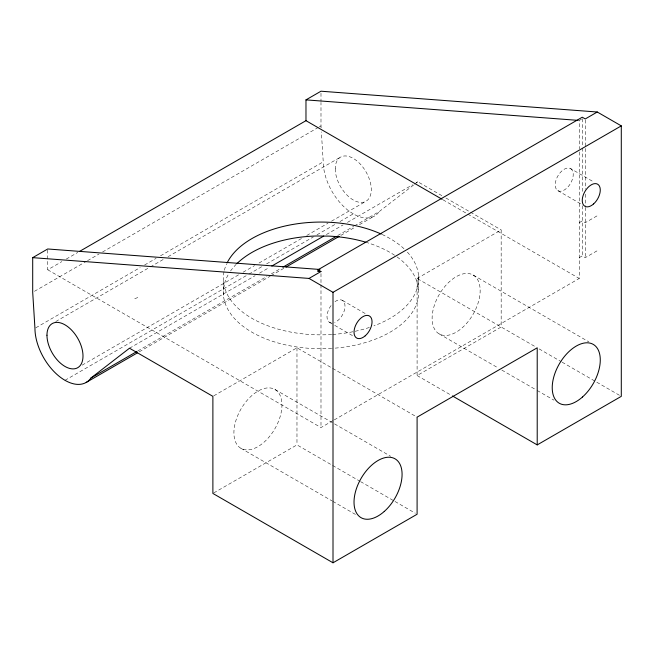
<?xml version="1.0" encoding="UTF-8"?>
<svg xmlns="http://www.w3.org/2000/svg" width="654" height="654" viewBox="0 0 654 654"><rect width="100%" height="100%" fill="white"/><g stroke="black" fill="none" stroke-linecap="round" stroke-linejoin="round"><path stroke-width="0.49" stroke-dasharray="3.27 2.45" d="M331.668 348.386A97.683 56.391 0 0 1 223.431 295.093L223.635 287.719A97.683 56.391 0 0 1 228.499 274.198M354.517 225.843L379.279 211.544L413.778 184.869M414.579 184.248L417.792 181.771L442.366 195.955M47.717 249.967L47.717 269.783L61.868 261.616M66.291 259.066L77.785 252.428M34.466 291.3L86.647 261.183M87.53 260.668L99.024 254.03M102.564 251.994L318.334 127.416M319.226 126.901L320.991 125.879L320.991 102.425M35.831 327.793L140.185 267.543M144.599 264.993L156.102 258.355M160.524 255.804L323.231 161.857L321.367 131.879M55.778 321.531L149.513 267.404M150.395 266.897L163.663 259.237M168.086 256.687L340.53 157.123M82.142 365.153L238.669 274.786M243.092 272.228L254.586 265.589M259.009 263.039L301.453 238.53M306.759 235.473L327.981 223.218M331.521 221.175L366.011 201.26M64.983 380.317L248.038 274.631M248.921 274.116L262.18 266.456M266.603 263.905L313.479 236.846M317.01 234.802L335.584 224.085M340.006 221.526L353.266 213.874A42.469 24.517 60 0 0 379.279 211.544M129.5 348.214L255.125 275.686M259.524 273.143L269.203 267.56M326.379 234.549L343.08 224.902M347.47 222.368L412.519 184.812M416.034 182.785L417.792 181.771M137.855 350.928L266.971 276.389M271.385 273.838L281.114 268.222M337.709 235.546L353.634 226.358M139.277 351.787L270.151 276.217M271.042 275.71L284.302 268.05M340.897 235.375L355.048 227.208M359.471 224.657L374.505 215.975M581.504 119.151L579.248 120.45L579.248 148.793M213.76 395.85L296.973 347.805L417.097 417.154M417.097 278.449L501.168 229.914L501.177 327L417.097 375.543L417.097 278.449L535.626 346.89M579.248 222.679L582.256 220.946L585.256 222.679L597.265 215.746M579.248 257.651L582.256 255.918L585.256 257.651L597.265 250.711M47.717 269.783L320.991 427.561L333.377 420.408M334.259 419.901L579.248 278.457L579.248 149.807M213.76 492.936L296.973 444.9L359.684 481.099M137.806 297.529L133.669 299.123M570.607 168.593A12.745 7.357 -60 0 1 566.568 188.327A12.745 7.357 -60 0 1 555.532 181.959A12.745 7.357 -60 0 1 570.607 168.593L594.143 182.188M557.862 190.666L581.406 204.252M445.873 197.982L469.572 211.667M470.455 212.174L501.168 229.914M443.052 199.822L466.931 213.613M467.814 214.12L579.248 278.457M473.12 275.032A33.975 19.612 -60 0 1 462.353 327.662A33.975 19.612 -60 0 1 432.932 310.675A33.975 19.612 -60 0 1 473.12 275.032L588.829 341.838M539.158 348.925L561.238 361.678M562.121 362.185L621.3 396.349M439.145 333.883L498.323 368.047M501.855 370.09L536.305 389.972M537.187 390.487L553.971 400.174M342.492 300.431L366.036 314.018M329.518 322.357L333.875 324.874M334.75 325.381L353.062 335.952M417.097 375.543L451.538 395.433M274.917 389.465A33.975 19.612 -60 0 1 264.151 442.096A33.975 19.612 -60 0 1 234.729 425.108A33.975 19.612 -60 0 1 274.917 389.465L390.626 456.271M360.567 481.614L394.133 500.989M395.016 501.495L415.331 513.226M240.942 448.317L331.921 500.833M332.804 501.348L355.768 514.608M353.266 213.874L349.342 211.316A42.469 24.517 60 0 1 323.239 161.857M320.991 125.879L321.114 127.882M585.256 119.96L585.256 147.42M585.256 148.442L585.256 189.12M585.256 194.205L585.256 206.411M585.256 207.424L585.256 257.651M582.256 118.717L582.256 147.06M582.256 148.074L582.256 192.611M582.256 205.765L582.256 255.918M418.552 275.686L418.552 289.558M320.991 93.244L320.991 101.403M320.991 273.634L320.991 283.828M320.991 284.85L320.991 427.561M296.973 347.805L296.973 444.9M223.431 281.22L223.431 295.093M407.385 252.142A97.683 56.391 0 0 1 373.924 325.847M369.371 327.45A97.683 56.391 0 0 1 353.896 331.553M352.89 331.758A97.683 56.391 0 0 1 332.641 334.447M331.668 334.513A97.683 56.391 0 0 1 224.15 271.099M224.371 270.184A97.683 56.391 0 0 1 226.636 263.864M382.165 234.492A97.683 56.391 0 0 1 404.589 249.28M397.101 256.973A97.683 56.391 0 0 1 411.448 313.601A97.683 56.391 0 0 1 332.641 348.32M230.543 271.034A97.683 56.391 0 0 1 236.135 264.396M365.619 242.16A97.683 56.391 0 0 1 395.474 255.837M334.995 301.641A12.745 7.357 -60 0 1 345.01 306.391A12.745 7.357 -60 0 1 334.668 322.455M331.357 322.986A12.745 7.357 -60 0 1 331.643 304.805M335.249 168.789A25.481 14.715 60 0 0 362.275 202.413A25.481 14.715 60 0 0 362.275 166.378A25.481 14.715 60 0 0 335.249 168.789"/><path stroke-width="0.98" d="M319.978 269.481L47.717 248.978L32.7 257.651L32.7 292.322L34.948 328.3A42.469 24.517 60 0 0 57.209 374.644A42.469 24.517 60 0 0 90.988 377.987L129.5 348.214L212.885 396.349L212.885 493.443L333.009 562.792L417.097 514.248L417.097 417.154L537.212 347.805L537.212 444.9L621.3 396.349L621.292 125.879L597.265 112.006L320.991 91.208L305.974 99.874L305.974 120.679L79.559 251.406M271.843 266.031L323.738 236.069M90.988 377.987L136.972 351.443M282.888 267.2L335.943 236.568M86.214 382.418L137.504 352.808M286.068 267.028L339.132 236.396M32.7 257.651L309.023 278.424L320.991 271.516L317.991 271.287L317.991 269.783L582.256 117.213L585.256 118.946L597.265 112.006M317.991 271.287L319.487 270.421M333.009 562.792L333 292.322L621.292 125.879M305.974 99.874L578.234 120.377M305.974 120.679L442.169 199.315M317.991 269.783L320.991 271.516M452.421 395.94L537.212 444.9M309.023 278.424L333 292.322M227.069 262.973A97.683 56.391 0 0 1 381.257 234.075M236.846 263.685A97.683 56.391 0 0 1 316.193 235.996L328.97 236.119A97.683 56.391 0 0 1 365.619 242.16M384.274 511.444A33.975 19.612 -60 0 0 395.041 458.814A33.975 19.612 -60 0 0 354.844 494.457A33.975 19.612 -60 0 0 384.274 511.444M582.469 397.019A33.975 19.612 -60 0 0 593.243 344.388A33.975 19.612 -60 0 0 553.047 380.031A33.975 19.612 -60 0 0 582.469 397.019M593.595 203.934A12.745 7.357 -60 0 0 597.633 184.199A12.745 7.357 -60 0 0 582.559 197.565A12.745 7.357 -60 0 0 593.595 203.934M365.202 335.845A12.745 7.357 -60 0 0 369.518 316.037A12.745 7.357 -60 0 0 354.378 329.117A12.745 7.357 -60 0 0 365.202 335.845M46.965 335.232A25.481 14.715 60 0 0 73.992 368.856A25.481 14.715 60 0 0 73.992 332.821A25.481 14.715 60 0 0 46.965 335.232"/></g></svg>
